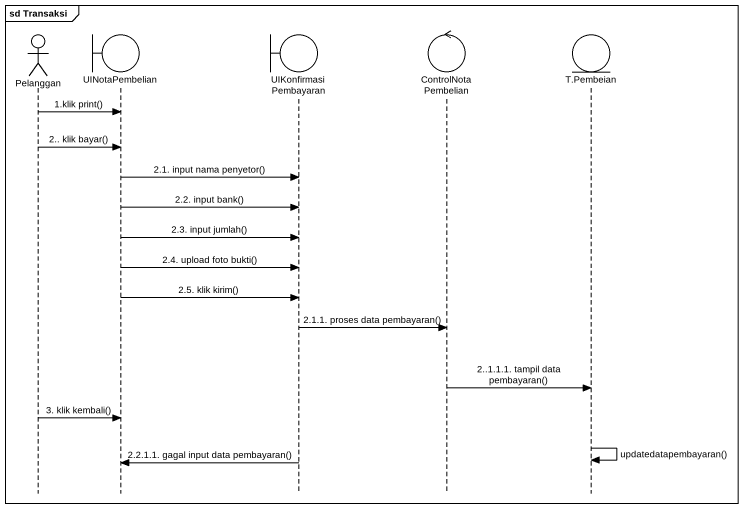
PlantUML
@startuml
mainframe sd Transaksi
hide footbox
actor Pelanggan
boundary UINotaPembelian
boundary UIKonfirmasiPembayaran
control ControlNotaPembelian
entity "T.Pembeian" as T_Pembeian

Pelanggan -> UINotaPembelian : 1.klik print()
Pelanggan -> UINotaPembelian : 2.. klik bayar()
UINotaPembelian -> UIKonfirmasiPembayaran : 2.1. input nama penyetor()
UINotaPembelian -> UIKonfirmasiPembayaran : 2.2. input bank()
UINotaPembelian -> UIKonfirmasiPembayaran : 2.3. input jumlah()
UINotaPembelian -> UIKonfirmasiPembayaran : 2.4. upload foto bukti()
UINotaPembelian -> UIKonfirmasiPembayaran : 2.5. klik kirim()
UIKonfirmasiPembayaran -> ControlNotaPembelian : 2.1.1. proses data pembayaran()
ControlNotaPembelian -> T_Pembeian : 2..1.1.1. tampil data pembayaran()
Pelanggan -> UINotaPembelian : 3. klik kembali()
T_Pembeian -> T_Pembeian : updatedatapembayaran()
UIKonfirmasiPembayaran -> UINotaPembelian : 2.2.1.1. gagal input data pembayaran()
@enduml
